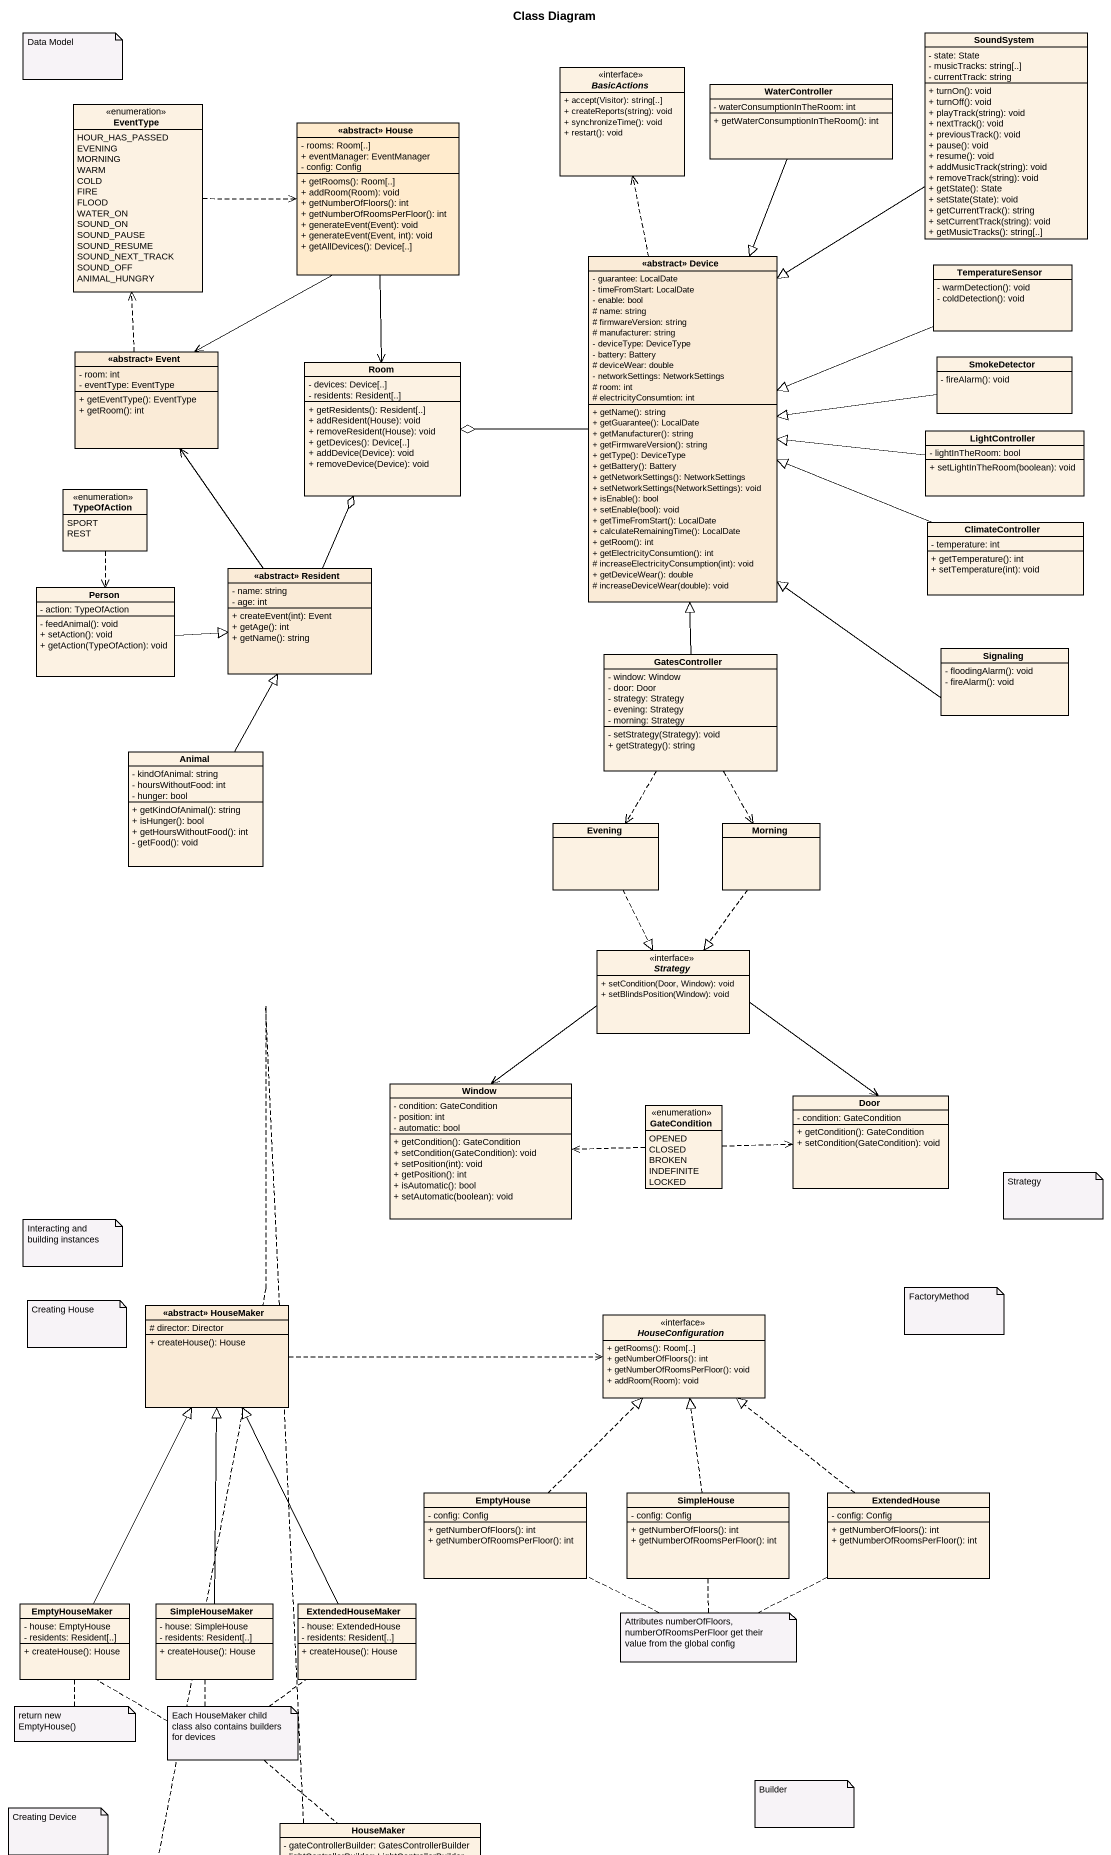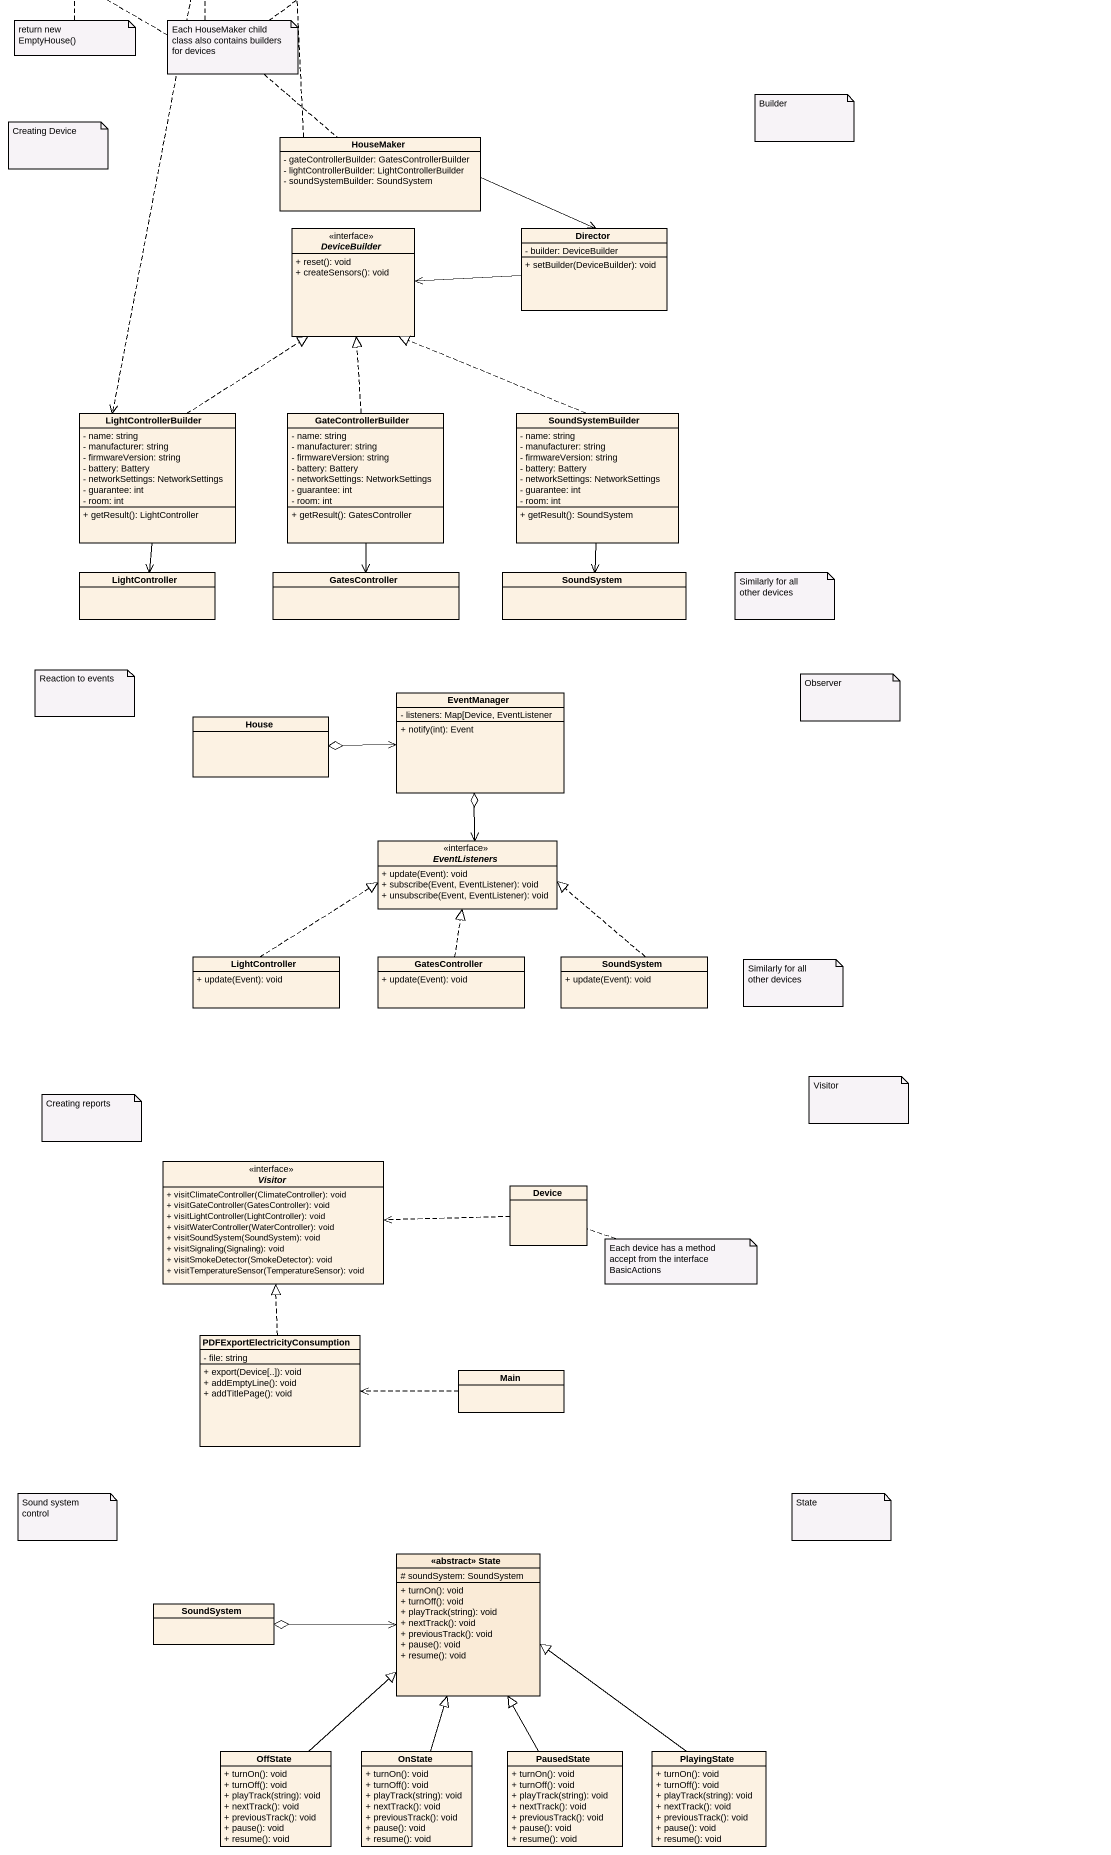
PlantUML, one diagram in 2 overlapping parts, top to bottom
@startuml
title Class Diagram
hide circle
hide empty members
skinparam classAttributeIconSize 0
interface BasicActions {
  + accept(Visitor): string[..]
  + createReports(string): void
  + synchronizeTime(): void
  + restart(): void
}
class SoundSystem {
  - state: State
  - musicTracks: string[..]
  - currentTrack: string
  + turnOn(): void
  + turnOff(): void
  + playTrack(string): void
  + nextTrack(): void
  + previousTrack(): void
  + pause(): void
  + resume(): void
  + addMusicTrack(string): void
  + removeTrack(string): void
  + getState(): State
  + setState(State): void
  + getCurrentTrack(): string
  + setCurrentTrack(string): void
  + getMusicTracks(): string[..]
}
enum EventType {
  HOUR_HAS_PASSED
  EVENING
  MORNING
  WARM
  COLD
  FIRE
  FLOOD
  WATER_ON
  SOUND_ON
  SOUND_PAUSE
  SOUND_RESUME
  SOUND_NEXT_TRACK
  SOUND_OFF
  ANIMAL_HUNGRY
}
class WaterController {
  - waterConsumptionInTheRoom: int
  + getWaterConsumptionInTheRoom(): int
}
class "<<abstract>> House" as abstract_House #FFEBCD {
  - rooms: Room[..]
  + eventManager: EventManager
  - config: Config
  + getRooms(): Room[..]
  + addRoom(Room): void
  + getNumberOfFloors(): int
  + getNumberOfRoomsPerFloor(): int
  + generateEvent(Event): void
  + generateEvent(Event, int): void
  + getAllDevices(): Device[..]
}
class "<<abstract>> Device" as abstract_Device #FAEBD7 {
  - guarantee: LocalDate
  - timeFromStart: LocalDate
  - enable: bool
  # name: string
  # firmwareVersion: string
  # manufacturer: string
  - deviceType: DeviceType
  - battery: Battery
  # deviceWear: double
  - networkSettings: NetworkSettings
  # room: int
  # electricityConsumtion: int
  + getName(): string
  + getGuarantee(): LocalDate
  + getManufacturer(): string
  + getFirmwareVersion(): string
  + getType(): DeviceType
  + getBattery(): Battery
  + getNetworkSettings(): NetworkSettings
  + setNetworkSettings(NetworkSettings): void
  + isEnable(): bool
  + setEnable(bool): void
  + getTimeFromStart(): LocalDate
  + calculateRemainingTime(): LocalDate
  + getRoom(): int
  + getElectricityConsumtion(): int
  # increaseElectricityConsumption(int): void
  + getDeviceWear(): double
  # increaseDeviceWear(double): void
}
class TemperatureSensor {
  - warmDetection(): void
  - coldDetection(): void
}
class "<<abstract>> Event" as abstract_Event #FAEBD7 {
  - room: int
  - eventType: EventType
  + getEventType(): EventType
  + getRoom(): int
}
class Room {
  - devices: Device[..]
  - residents: Resident[..]
  + getResidents(): Resident[..]
  + addResident(House): void
  + removeResident(House): void
  + getDevices(): Device[..]
  + addDevice(Device): void
  + removeDevice(Device): void
}
class SmokeDetector {
  - fireAlarm(): void
}
class LightController {
  - lightInTheRoom: bool
  + setLightInTheRoom(boolean): void
}
enum TypeOfAction {
  SPORT
  REST
}
class ClimateController {
  - temperature: int
  + getTemperature(): int
  + setTemperature(int): void
}
class "<<abstract>> Resident" as abstract_Resident #FAEBD7 {
  - name: string
  - age: int
  + createEvent(int): Event
  + getAge(): int
  + getName(): string
}
class "Person" as Person_ {
  - action: TypeOfAction
  - feedAnimal(): void
  + setAction(): void
  + getAction(TypeOfAction): void
}
class Signaling {
  - floodingAlarm(): void
  - fireAlarm(): void
}
class GatesController {
  - window: Window
  - door: Door
  - strategy: Strategy
  - evening: Strategy
  - morning: Strategy
  - setStrategy(Strategy): void
  + getStrategy(): string
}
class Animal {
  - kindOfAnimal: string
  - hoursWithoutFood: int
  - hunger: bool
  + getKindOfAnimal(): string
  + isHunger(): bool
  + getHoursWithoutFood(): int
  - getFood(): void
}
class Evening
class Morning
interface Strategy {
  + setCondition(Door, Window): void
  + setBlindsPosition(Window): void
}
class Window {
  - condition: GateCondition
  - position: int
  - automatic: bool
  + getCondition(): GateCondition
  + setCondition(GateCondition): void
  + setPosition(int): void
  + getPosition(): int
  + isAutomatic(): bool
  + setAutomatic(boolean): void
}
enum GateCondition {
  OPENED
  CLOSED
  BROKEN
  INDEFINITE
  LOCKED
}
class Door {
  - condition: GateCondition
  + getCondition(): GateCondition
  + setCondition(GateCondition): void
}
class "<<abstract>> HouseMaker" as abstract_HouseMaker #FAEBD7 {
  # director: Director
  + createHouse(): House
}
interface HouseConfiguration {
  + getRooms(): Room[..]
  + getNumberOfFloors(): int
  + getNumberOfRoomsPerFloor(): void
  + addRoom(Room): void
}
class EmptyHouse {
  - config: Config
  + getNumberOfFloors(): int
  + getNumberOfRoomsPerFloor(): int
}
class SimpleHouse {
  - config: Config
  + getNumberOfFloors(): int
  + getNumberOfRoomsPerFloor(): int
}
class ExtendedHouse {
  - config: Config
  + getNumberOfFloors(): int
  + getNumberOfRoomsPerFloor(): int
}
class EmptyHouseMaker {
  - house: EmptyHouse
  - residents: Resident[..]
  + createHouse(): House
}
class SimpleHouseMaker {
  - house: SimpleHouse
  - residents: Resident[..]
  + createHouse(): House
}
class ExtendedHouseMaker {
  - house: ExtendedHouse
  - residents: Resident[..]
  + createHouse(): House
}
class HouseMaker {
  - gateControllerBuilder: GatesControllerBuilder
  - lightControllerBuilder: LightControllerBuilder
  - soundSystemBuilder: SoundSystem
}
interface DeviceBuilder {
  + reset(): void
  + createSensors(): void
}
class Director {
  - builder: DeviceBuilder
  + setBuilder(DeviceBuilder): void
}
class LightControllerBuilder {
  - name: string
  - manufacturer: string
  - firmwareVersion: string
  - battery: Battery
  - networkSettings: NetworkSettings
  - guarantee: int
  - room: int
  + getResult(): LightController
}
class GateControllerBuilder {
  - name: string
  - manufacturer: string
  - firmwareVersion: string
  - battery: Battery
  - networkSettings: NetworkSettings
  - guarantee: int
  - room: int
  + getResult(): GatesController
}
class SoundSystemBuilder {
  - name: string
  - manufacturer: string
  - firmwareVersion: string
  - battery: Battery
  - networkSettings: NetworkSettings
  - guarantee: int
  - room: int
  + getResult(): SoundSystem
}
class "LightController" as LightController_2
class "GatesController" as GatesController_2
class "SoundSystem" as SoundSystem_2
class EventManager {
  - listeners: Map[Device, EventListener
  + notify(int): Event
}
class House
interface EventListeners {
  + update(Event): void
  + subscribe(Event, EventListener): void
  + unsubscribe(Event, EventListener): void
}
class "LightController" as LightController_3 {
  + update(Event): void
}
class "GatesController" as GatesController_3 {
  + update(Event): void
}
class "SoundSystem" as SoundSystem_3 {
  + update(Event): void
}
interface Visitor {
  + visitClimateController(ClimateController): void
  + visitGateController(GatesController): void
  + visitLightController(LightController): void
  + visitWaterController(WaterController): void
  + visitSoundSystem(SoundSystem): void
  + visitSignaling(Signaling): void
  + visitSmokeDetector(SmokeDetector): void
  + visitTemperatureSensor(TemperatureSensor): void
}
class Device
class "PDFExportElectricityConsumption" as PDFExportElectricityConsumpt {
  - file: string
  + export(Device[..]): void
  + addEmptyLine(): void
  + addTitlePage(): void
}
class Main
class "<<abstract>> State" as abstract_State #FAEBD7 {
  # soundSystem: SoundSystem
  + turnOn(): void
  + turnOff(): void
  + playTrack(string): void
  + nextTrack(): void
  + previousTrack(): void
  + pause(): void
  + resume(): void
}
class "SoundSystem" as SoundSystem_4
class OffState {
  + turnOn(): void
  + turnOff(): void
  + playTrack(string): void
  + nextTrack(): void
  + previousTrack(): void
  + pause(): void
  + resume(): void
}
class OnState {
  + turnOn(): void
  + turnOff(): void
  + playTrack(string): void
  + nextTrack(): void
  + previousTrack(): void
  + pause(): void
  + resume(): void
}
class PausedState {
  + turnOn(): void
  + turnOff(): void
  + playTrack(string): void
  + nextTrack(): void
  + previousTrack(): void
  + pause(): void
  + resume(): void
}
class PlayingState {
  + turnOn(): void
  + turnOff(): void
  + playTrack(string): void
  + nextTrack(): void
  + previousTrack(): void
  + pause(): void
  + resume(): void
}
SoundSystem --|> abstract_Device
EventType .right.> abstract_House
WaterController --|> abstract_Device
abstract_House --> abstract_Event
abstract_House --> Room
abstract_Device .up.> BasicActions
abstract_Device -left-o Room
TemperatureSensor -left-|> abstract_Device
abstract_Event .up.> EventType
SmokeDetector -left-|> abstract_Device
LightController -left-|> abstract_Device
TypeOfAction ..> Person_
ClimateController -left-|> abstract_Device
abstract_Resident -up-> abstract_Event
abstract_Resident -up-o Room
Person_ -right-|> abstract_Resident
Signaling -up-|> abstract_Device
GatesController -up-|> abstract_Device
GatesController ..> Evening
GatesController ..> Morning
Animal -up-|> abstract_Resident
Evening ..|> Strategy
Morning ..|> Strategy
Strategy --> Window
Strategy --> Door
GateCondition .left.> Window
GateCondition .right.> Door
abstract_HouseMaker .right.> HouseConfiguration
EmptyHouse .up.|> HouseConfiguration
SimpleHouse .up.|> HouseConfiguration
ExtendedHouse .up.|> HouseConfiguration
EmptyHouseMaker -up-|> abstract_HouseMaker
SimpleHouseMaker -up-|> abstract_HouseMaker
ExtendedHouseMaker -up-|> abstract_HouseMaker
HouseMaker -right-> Director
HouseMaker ..> LightControllerBuilder
Director -left-> DeviceBuilder
LightControllerBuilder .up.|> DeviceBuilder
LightControllerBuilder --> LightController_2
GateControllerBuilder .up.|> DeviceBuilder
GateControllerBuilder --> GatesController_2
SoundSystemBuilder .up.|> DeviceBuilder
SoundSystemBuilder --> SoundSystem_2
EventManager <-left-o House
EventListeners <-up-o EventManager
LightController_3 .right.|> EventListeners
GatesController_3 .up.|> EventListeners
SoundSystem_3 .up.|> EventListeners
Device .left.> Visitor
PDFExportElectricityConsumpt .up.|> Visitor
Main .left.> PDFExportElectricityConsumpt
abstract_State <-left-o SoundSystem_4
OffState -up-|> abstract_State
OnState -up-|> abstract_State
PausedState -up-|> abstract_State
PlayingState -up-|> abstract_State
note as N1
  Data Model
end note
note as N2
  Strategy
end note
note as N3
  Interacting and building instances
end note
note as N4
  Creating House
end note
note as N5
  FactoryMethod
end note
note as N6
  Attributes numberOfFloors, numberOfRoomsPerFloor get their value from the global config
end note
N6 .. EmptyHouse
N6 .. SimpleHouse
N6 .. ExtendedHouse
note bottom of EmptyHouseMaker : return new EmptyHouse()
note as N8
  Each HouseMaker child class also contains builders for devices
end note
N8 .. HouseMaker
N8 .. EmptyHouseMaker
N8 .. SimpleHouseMaker
N8 .. ExtendedHouseMaker
note as N9
  Creating Device
end note
note as N10
  Builder
end note
note as N11
  Similarly for all other devices
end note
note as N12
  Reaction to events
end note
note as N13
  Observer
end note
note as N14
  Similarly for all other devices
end note
note as N15
  Visitor
end note
note as N16
  Creating reports
end note
note right of Device : Each device has a method accept from the interface BasicActions
note as N18
  Sound system control
end note
note as N19
  State
end note
@enduml
